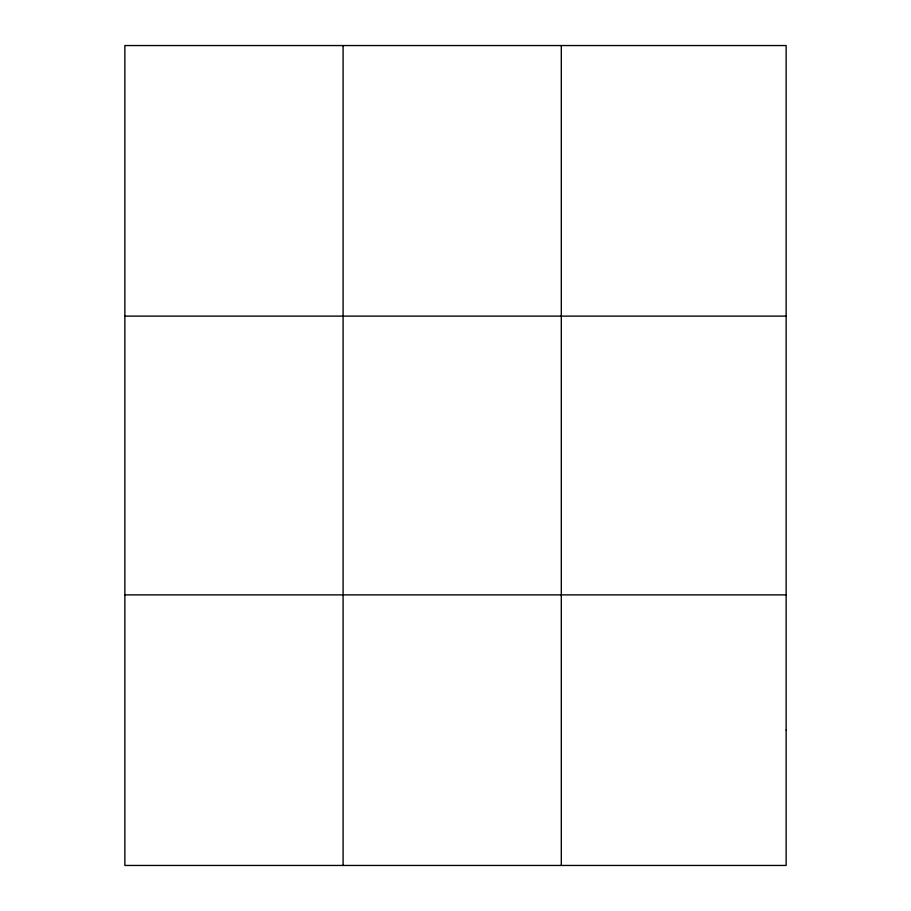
<?xml version="1.0" encoding="UTF-8"?>
<svg xmlns="http://www.w3.org/2000/svg" width="911" height="911" viewBox="0 0 911 911"><rect width="100%" height="100%" fill="white"/><g stroke="black" fill="none" stroke-linecap="round" stroke-linejoin="round"><path stroke-width="1.37" d="M343.083 865.45L343.083 45.55M561.301 865.45L561.301 45.55M124.864 316.117L786.136 316.117M124.864 594.883L786.136 594.883M786.136 730.167L786.136 865.45L124.864 865.45L124.864 45.55L786.136 45.55L786.136 730.167"/></g></svg>
